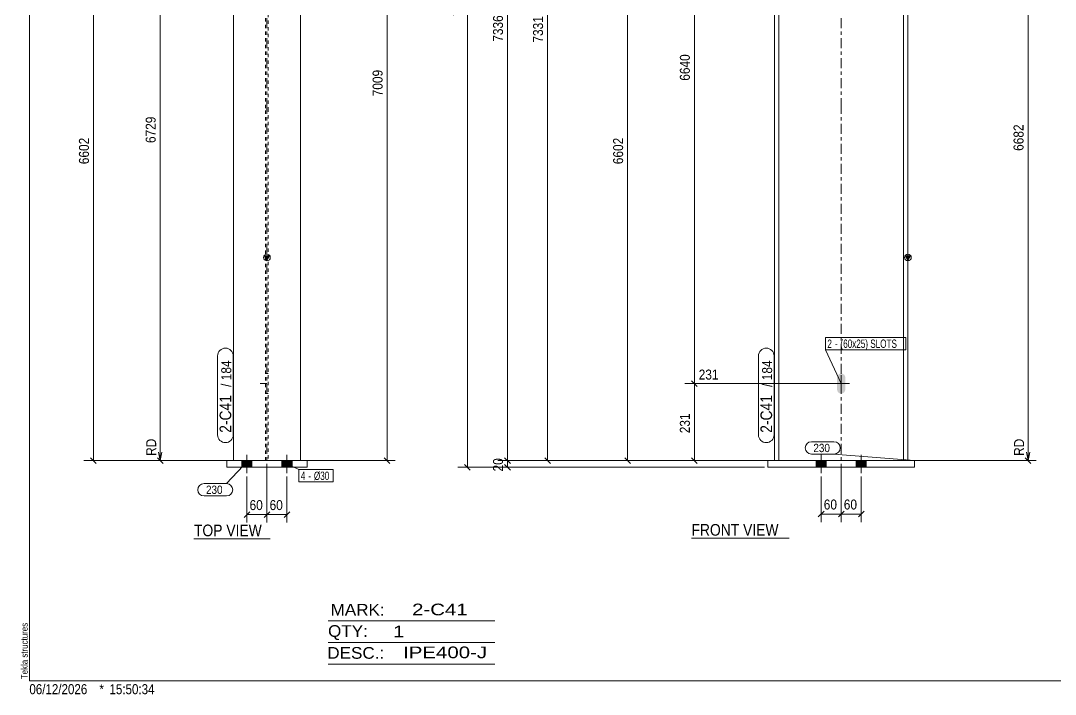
# Model space of a CAD drawing. Header units: millimetres. Extents: x 2 to 579, y 1 to 405.
# Drawn here: x 2.4 to 312.4, y 1 to 203 of the extents above; entities that cross this region are included whole.
import ezdxf

# ---------------------------------------------------------------- set-up
doc = ezdxf.new("R2010")
doc.units = ezdxf.units.MM
for name, pattern in [('XKITLINE00', [0]), ('XKITLINE01', [4, 1, -1, 1, -1]), ('XKITLINE02', [4, 2, -2]), ('XKITLINE03', [6, 3, -1, 1, -1])]:
    doc.linetypes.add(name, pattern=pattern)
for name, color, linetype, lineweight in [('Bolt', 3, 'Continuous', 0), ('BoltMark', 7, 'Continuous', 0), ('Dimensions', 7, 'Continuous', 0), ('DrawingSheet', 5, 'Continuous', 0), ('OtherObjectType', 7, 'Continuous', 0), ('Part', 2, 'Continuous', 0), ('PartMark', 7, 'Continuous', 0)]:
    doc.layers.add(name, color=color, linetype=linetype, lineweight=lineweight)
doc.styles.add('ARIAL', font='ARIAL.TTF')
doc.styles.add('ARIAL_NARROW', font='ARIALN.TTF')

# ---------------------------------------------------------------- blocks, each defined once
blk = doc.blocks.new('*A2')
at = {"layer": 'Bolt'}
for points in [[(248.76, 281.78), (248.28, 281.68), (247.8, 281.78), (247.4, 282.05), (247.13, 282.45), (247.03, 282.93), (247.03, 286.43), (247.13, 286.91), (247.4, 287.31), (247.8, 287.59), (248.28, 287.68), (248.76, 287.59), (249.16, 287.31), (249.44, 286.91), (249.53, 286.43), (249.53, 282.93), (249.44, 282.45), (249.16, 282.05)], [(248.76, 91.25), (248.28, 91.15), (247.8, 91.25), (247.4, 91.52), (247.13, 91.92), (247.03, 92.4), (247.03, 95.9), (247.13, 96.38), (247.4, 96.79), (247.8, 97.06), (248.28, 97.15), (248.76, 97.06), (249.16, 96.79), (249.44, 96.38), (249.53, 95.9), (249.53, 92.4), (249.44, 91.92), (249.16, 91.52)]]:
    blk.add_hatch(color=3, dxfattribs=at).paths.add_polyline_path(points, flags=17)
at = {"layer": 'Bolt', "color": 3, "linetype": 'XKITLINE00', "lineweight": 0}
for p, q in [((248.28, 287.18), (248.28, 282.18)), ((250.78, 284.68), (245.78, 284.68)), ((248.28, 96.65), (248.28, 91.65)), ((250.78, 94.15), (245.78, 94.15))]:
    blk.add_line(p, q, dxfattribs=at)
blk = doc.blocks.new('*A5')
at = {"layer": 'Bolt'}
for points in [[(243.78, 71.03), (243.78, 69.03), (240.78, 69.03), (240.78, 71.03)], [(243.78, 71.03), (243.78, 69.03), (240.78, 69.03), (240.78, 71.03)], [(255.78, 71.03), (255.78, 69.03), (252.78, 69.03), (252.78, 71.03)], [(255.78, 71.03), (255.78, 69.03), (252.78, 69.03), (252.78, 71.03)]]:
    blk.add_hatch(color=3, dxfattribs=at).paths.add_polyline_path(points, flags=17)
at = {"layer": 'Bolt', "color": 3, "linetype": 'XKITLINE00', "lineweight": 0}
for p, q in [((242.28, 72.78), (242.28, 67.28)), ((242.28, 72.78), (242.28, 67.28)), ((254.28, 72.78), (254.28, 67.28)), ((254.28, 72.78), (254.28, 67.28)), ((240.78, 71.03), (240.78, 69.03)), ((240.78, 71.03), (240.78, 69.03)), ((243.78, 71.03), (243.78, 69.03)), ((243.78, 71.03), (243.78, 69.03)), ((252.78, 71.03), (252.78, 69.03)), ((252.78, 71.03), (252.78, 69.03)), ((255.78, 71.03), (255.78, 69.03)), ((255.78, 71.03), (255.78, 69.03))]:
    blk.add_line(p, q, dxfattribs=at)
blk = doc.blocks.new('*A8')
at = {"layer": 'Part'}
blk.add_hatch(color=2, dxfattribs=at).paths.add_polyline_path([(267.48, 132.43), (269.08, 132.43), (268.28, 131.03)], flags=17)
at = {"layer": 'Part', "color": 7, "linetype": 'XKITLINE03', "lineweight": 0}
for p, q in [((248.28, 176.75), (248.28, 339.08)), ((248.28, 61.03), (248.28, 176.65))]:
    blk.add_line(p, q, dxfattribs=at)
at = {"layer": 'Part', "color": 2, "linetype": 'XKITLINE00', "lineweight": 0}
for p, q in [((229.58, 331.05), (228.28, 331.19)), ((228.28, 331.19), (228.28, 176.75)), ((229.58, 331.05), (229.58, 299.47)), ((266.98, 327.11), (266.98, 299.47)), ((266.98, 327.11), (268.28, 326.97)), ((268.28, 326.97), (268.28, 176.75)), ((229.58, 298.47), (229.58, 176.75)), ((266.98, 298.47), (266.98, 176.75)), ((228.28, 176.65), (228.28, 71.03)), ((229.58, 176.65), (229.58, 71.03)), ((266.98, 176.65), (266.98, 71.03)), ((268.28, 176.65), (268.28, 71.03)), ((268.28, 131.03), (267.48, 132.43)), ((267.48, 132.43), (269.08, 132.43)), ((269.08, 132.43), (268.28, 131.03))]:
    blk.add_line(p, q, dxfattribs=at)
at = {"layer": 'Part', "color": 7, "linetype": 'XKITLINE01', "lineweight": 0}
for p, q in [((266.98, 327.11), (229.58, 331.05)), ((229.58, 299.47), (229.58, 298.47)), ((266.98, 299.47), (266.98, 298.47)), ((268.28, 71.03), (228.28, 71.03))]:
    blk.add_line(p, q, dxfattribs=at)
at = {"layer": 'Part', "color": 2, "linetype": 'XKITLINE00', "lineweight": 0}
blk.add_circle((268.28, 131.93), 1, dxfattribs=at)
blk = doc.blocks.new('*A9')
at = {"layer": 'Part', "color": 2, "linetype": 'XKITLINE00', "lineweight": 0}
for p, q in [((270.28, 71.03), (226.28, 71.03)), ((226.28, 71.03), (226.28, 69.03)), ((270.28, 69.03), (226.28, 69.03)), ((270.28, 71.03), (270.28, 69.03))]:
    blk.add_line(p, q, dxfattribs=at)
blk = doc.blocks.new('*A16')
at = {"layer": 'Bolt', "color": 3, "linetype": 'XKITLINE02', "lineweight": 0}
for p, q in [((75.8, 287.68), (76.6, 287.68)), ((74.2, 284.68), (78.2, 284.68)), ((75.8, 281.68), (76.6, 281.68)), ((75.8, 97.15), (76.6, 97.15)), ((74.2, 94.15), (78.2, 94.15)), ((75.8, 91.15), (76.6, 91.15))]:
    blk.add_line(p, q, dxfattribs=at)
blk = doc.blocks.new('*A19')
at = {"layer": 'Bolt'}
for points in [[(71.7, 71.03), (71.7, 69.03), (68.7, 69.03), (68.7, 71.03)], [(71.7, 71.03), (71.7, 69.03), (68.7, 69.03), (68.7, 71.03)], [(83.7, 71.03), (83.7, 69.03), (80.7, 69.03), (80.7, 71.03)], [(83.7, 71.03), (83.7, 69.03), (80.7, 69.03), (80.7, 71.03)]]:
    blk.add_hatch(color=3, dxfattribs=at).paths.add_polyline_path(points, flags=17)
at = {"layer": 'Bolt', "color": 3, "linetype": 'XKITLINE00', "lineweight": 0}
for p, q in [((70.2, 72.78), (70.2, 67.28)), ((70.2, 72.78), (70.2, 67.28)), ((82.2, 72.78), (82.2, 67.28)), ((82.2, 72.78), (82.2, 67.28)), ((68.7, 71.03), (68.7, 69.03)), ((68.7, 71.03), (68.7, 69.03)), ((71.7, 71.03), (71.7, 69.03)), ((71.7, 71.03), (71.7, 69.03)), ((80.7, 71.03), (80.7, 69.03)), ((80.7, 71.03), (80.7, 69.03)), ((83.7, 71.03), (83.7, 69.03)), ((83.7, 71.03), (83.7, 69.03))]:
    blk.add_line(p, q, dxfattribs=at)
blk = doc.blocks.new('*A22')
at = {"layer": 'Part'}
blk.add_hatch(color=2, dxfattribs=at).paths.add_polyline_path([(75.4, 132.43), (77, 132.43), (76.2, 131.03)], flags=17)
at = {"layer": 'Part', "color": 7, "linetype": 'XKITLINE03', "lineweight": 0}
for p, q in [((76.2, 176.75), (76.2, 339.08)), ((76.2, 61.03), (76.2, 176.65))]:
    blk.add_line(p, q, dxfattribs=at)
at = {"layer": 'Part', "color": 2, "linetype": 'XKITLINE00', "lineweight": 0}
for p, q in [((86.2, 331.19), (66.2, 331.19)), ((66.2, 331.19), (66.2, 176.75)), ((86.2, 176.75), (86.2, 331.19)), ((66.2, 176.65), (66.2, 71.03)), ((86.2, 71.03), (86.2, 176.65)), ((76.2, 131.03), (75.4, 132.43)), ((75.4, 132.43), (77, 132.43)), ((77, 132.43), (76.2, 131.03))]:
    blk.add_line(p, q, dxfattribs=at)
at = {"layer": 'Part', "color": 7, "linetype": 'XKITLINE01', "lineweight": 0}
for p, q in [((75.8, 331.05), (66.2, 331.05)), ((75.8, 176.75), (75.8, 331.05)), ((76.6, 331.05), (76.6, 176.75)), ((76.6, 331.05), (86.2, 331.05)), ((75.8, 327.11), (66.2, 327.11)), ((66.2, 326.97), (86.2, 326.97)), ((76.6, 327.11), (86.2, 327.11)), ((75.8, 71.03), (75.8, 176.65)), ((76.6, 176.65), (76.6, 71.03)), ((66.2, 71.03), (86.2, 71.03))]:
    blk.add_line(p, q, dxfattribs=at)
at = {"layer": 'Part', "color": 2, "linetype": 'XKITLINE00', "lineweight": 0}
blk.add_circle((76.2, 131.93), 1, dxfattribs=at)
blk = doc.blocks.new('*A23')
at = {"layer": 'Part', "color": 2, "linetype": 'XKITLINE00', "lineweight": 0}
for p, q in [((64.2, 69.03), (64.2, 71.03)), ((64.2, 71.03), (88.2, 71.03)), ((88.2, 69.03), (64.2, 69.03)), ((88.2, 71.03), (88.2, 69.03))]:
    blk.add_line(p, q, dxfattribs=at)
blk = doc.blocks.new('*A33')
at = {"layer": 'DrawingSheet', "color": 5, "linetype": 'XKITLINE00', "lineweight": 0}
for p, q in [((5, 405), (5, 5)), ((5, 5), (579, 5))]:
    blk.add_line(p, q, dxfattribs=at)
at = {"layer": 'DrawingSheet', "color": 5, "style": 'ARIAL', "width": 0.85}
blk.add_text('Tekla structures', height=2, rotation=90, dxfattribs=at).set_placement((4.5, 5.5))
blk = doc.blocks.new('*A37')
at = {"layer": 'OtherObjectType', "color": 6, "linetype": 'XKITLINE00', "lineweight": 0}
for p, q in [((94.5, 23), (144.5, 23)), ((94.5, 16.5), (144.5, 16.5)), ((94.5, 10), (144.5, 10))]:
    blk.add_line(p, q, dxfattribs=at)
at = {"layer": 'OtherObjectType', "color": 6, "style": 'ARIAL_NARROW'}
for s, width, p in [('MARK:', 1.275, (95.27, 24.58)), ('2-C41', 1.525501, (119.69, 24.65)), ('QTY:', 1.275, (94.5, 18.19)), ('1', 1.525501, (113.99, 18.05)), ('DESC.:', 1.275, (94.29, 11.63)), ('IPE400-J', 1.525501, (117, 11.79))]:
    blk.add_text(s, height=3.5, dxfattribs=dict(at, width=width)).set_placement(p)
blk = doc.blocks.new('*A40')
at = {"layer": 'OtherObjectType', "color": 7, "style": 'ARIAL_NARROW', "width": 1.008832}
for s, p in [('06/12/2026', (4.99, 1)), ('*', (26, 1)), ('15:50:34', (29, 1))]:
    blk.add_text(s, height=3, dxfattribs=at).set_placement(p)
blk = doc.blocks.new('*A41')
at = {"layer": 'Dimensions', "color": 7, "linetype": 'XKITLINE00', "lineweight": 0}
for p, q in [((243.69, 348.56), (133.43, 348.56)), ((135.43, 349.41), (137.13, 347.72)), ((136.28, 69.03), (136.28, 348.56)), ((225.28, 69.03), (133.43, 69.03)), ((135.43, 69.88), (137.13, 68.18))]:
    blk.add_line(p, q, dxfattribs=at)
at = {"layer": 'Dimensions', "color": 3}
for p in [(136.28, 348.56), (136.28, 69.03)]:
    blk.add_point(p, dxfattribs=at)
at = {"layer": 'Dimensions', "color": 3, "style": 'ARIAL', "width": 0.85}
blk.add_text('7530', height=3, rotation=90.0002, dxfattribs=at).set_placement((134.93, 204.35))
blk = doc.blocks.new('*A42')
at = {"layer": 'Dimensions', "color": 7, "linetype": 'XKITLINE00', "lineweight": 0}
for p, q in [((147.43, 71.88), (149.13, 70.18)), ((227.28, 71.03), (145.43, 71.03)), ((225.28, 69.03), (145.43, 69.03)), ((147.43, 69.88), (149.13, 68.18)), ((148.28, 69.03), (148.28, 71.03))]:
    blk.add_line(p, q, dxfattribs=at)
at = {"layer": 'Dimensions', "color": 3}
for p in [(148.28, 71.03), (148.28, 69.03)]:
    blk.add_point(p, dxfattribs=at)
at = {"layer": 'Dimensions', "color": 3, "style": 'ARIAL', "width": 0.85}
blk.add_text('20', height=3, rotation=90.0002, dxfattribs=at).set_placement((146.93, 67.8))
blk = doc.blocks.new('*A44')
at = {"layer": 'Dimensions', "color": 7, "linetype": 'XKITLINE00', "lineweight": 0}
for p, q in [((241.8, 330.66), (157.43, 330.66)), ((159.43, 331.51), (161.13, 329.81)), ((160.28, 71.03), (160.28, 330.66)), ((159.43, 71.88), (161.13, 70.18)), ((227.28, 71.03), (157.43, 71.03))]:
    blk.add_line(p, q, dxfattribs=at)
at = {"layer": 'Dimensions', "color": 3}
for p in [(160.28, 330.66), (160.28, 71.03)]:
    blk.add_point(p, dxfattribs=at)
at = {"layer": 'Dimensions', "color": 3, "style": 'ARIAL', "width": 0.85}
blk.add_text('7331', height=3, dxfattribs=at).set_placement((161.58, 331.86))
blk.add_text('7331', height=3, rotation=90.0002, dxfattribs=at).set_placement((158.93, 196.4))
blk = doc.blocks.new('*A48')
at = {"layer": 'Dimensions', "color": 7, "linetype": 'XKITLINE00', "lineweight": 0}
for p, q in [((228.58, 257.75), (181.43, 257.75)), ((183.43, 258.6), (185.13, 256.9)), ((184.28, 71.03), (184.28, 257.75)), ((183.43, 71.88), (185.13, 70.18)), ((227.28, 71.03), (181.43, 71.03))]:
    blk.add_line(p, q, dxfattribs=at)
at = {"layer": 'Dimensions', "color": 3}
for p in [(184.28, 257.75), (184.28, 71.03)]:
    blk.add_point(p, dxfattribs=at)
at = {"layer": 'Dimensions', "color": 3, "style": 'ARIAL', "width": 0.85}
blk.add_text('6602', height=3, dxfattribs=at).set_placement((185.58, 258.95))
blk.add_text('6602', height=3, rotation=90.0002, dxfattribs=at).set_placement((182.93, 159.94))
blk = doc.blocks.new('*A50')
at = {"layer": 'Dimensions', "color": 7, "linetype": 'XKITLINE00', "lineweight": 0}
for p, q in [((247.28, 94.15), (201.43, 94.15)), ((203.43, 95), (205.13, 93.3)), ((204.28, 71.03), (204.28, 94.15)), ((203.43, 71.88), (205.13, 70.18)), ((227.28, 71.03), (201.43, 71.03))]:
    blk.add_line(p, q, dxfattribs=at)
at = {"layer": 'Dimensions', "color": 3}
for p in [(204.28, 94.15), (204.28, 71.03)]:
    blk.add_point(p, dxfattribs=at)
at = {"layer": 'Dimensions', "color": 3, "style": 'ARIAL', "width": 0.85}
blk.add_text('231', height=3, dxfattribs=at).set_placement((205.58, 95.35))
blk.add_text('231', height=3, rotation=90.0002, dxfattribs=at).set_placement((202.93, 79.25))
blk = doc.blocks.new('*A51')
at = {"layer": 'Dimensions', "color": 7, "linetype": 'XKITLINE00', "lineweight": 0}
for p, q in [((203.43, 285.53), (205.13, 283.83)), ((247.28, 284.68), (201.43, 284.68)), ((204.28, 94.15), (204.28, 284.68)), ((247.28, 94.15), (201.43, 94.15)), ((203.43, 95), (205.13, 93.3))]:
    blk.add_line(p, q, dxfattribs=at)
at = {"layer": 'Dimensions', "color": 3}
for p in [(204.28, 284.68), (204.28, 94.15)]:
    blk.add_point(p, dxfattribs=at)
at = {"layer": 'Dimensions', "color": 3, "style": 'ARIAL', "width": 0.85}
blk.add_text('6871', height=3, dxfattribs=at).set_placement((205.58, 285.88))
blk.add_text('6640', height=3, rotation=90.0002, dxfattribs=at).set_placement((202.93, 184.97))
blk = doc.blocks.new('*A53')
at = {"layer": 'Dimensions', "color": 7, "linetype": 'XKITLINE00', "lineweight": 0}
for p, q in [((273.23, 265.74), (306.68, 265.74)), ((303.43, 266.59), (305.13, 264.9)), ((304.28, 71.03), (304.28, 265.74)), ((304.28, 78.25), (304.28, 71.03)), ((303.43, 71.88), (305.13, 70.18)), ((303.78, 73.53), (304.28, 71.03)), ((304.78, 73.53), (304.28, 71.03)), ((269.28, 71.03), (306.68, 71.03)), ((269.28, 71.03), (306.68, 71.03))]:
    blk.add_line(p, q, dxfattribs=at)
at = {"layer": 'Dimensions', "color": 3}
for p in [(304.28, 265.74), (304.28, 71.03)]:
    blk.add_point(p, dxfattribs=at)
at = {"layer": 'Dimensions', "color": 7}
blk.add_point((304.28, 71.03), dxfattribs=at)
at = {"layer": 'Dimensions', "color": 3, "style": 'ARIAL', "width": 0.85}
blk.add_text('6682', height=3, dxfattribs=at).set_placement((289.58, 266.94))
for s, p in [('6682', (302.93, 163.94)), ('RD', (303.08, 72.47))]:
    blk.add_text(s, height=3, rotation=90.0002, dxfattribs=at).set_placement(p)
blk = doc.blocks.new('*A60')
at = {"layer": 'Dimensions', "color": 7, "linetype": 'XKITLINE00', "lineweight": 0}
for p, q in [((248.28, 70.03), (248.28, 52.63)), ((242.28, 66.28), (242.28, 52.63)), ((243.13, 55.88), (241.43, 54.18)), ((249.13, 55.88), (247.43, 54.18)), ((242.28, 55.03), (248.28, 55.03))]:
    blk.add_line(p, q, dxfattribs=at)
at = {"layer": 'Dimensions', "color": 3}
for p in [(242.28, 55.03), (248.28, 55.03)]:
    blk.add_point(p, dxfattribs=at)
at = {"layer": 'Dimensions', "color": 3, "style": 'ARIAL', "width": 0.85}
blk.add_text('60', height=3, dxfattribs=at).set_placement((243.06, 56.38))
blk = doc.blocks.new('*A61')
at = {"layer": 'Dimensions', "color": 7, "linetype": 'XKITLINE00', "lineweight": 0}
for p, q in [((248.28, 70.03), (248.28, 52.63)), ((254.28, 66.28), (254.28, 52.63)), ((249.13, 55.88), (247.43, 54.18)), ((255.13, 55.88), (253.43, 54.18)), ((248.28, 55.03), (254.28, 55.03))]:
    blk.add_line(p, q, dxfattribs=at)
at = {"layer": 'Dimensions', "color": 3}
for p in [(248.28, 55.03), (254.28, 55.03)]:
    blk.add_point(p, dxfattribs=at)
at = {"layer": 'Dimensions', "color": 3, "style": 'ARIAL', "width": 0.85}
blk.add_text('60', height=3, dxfattribs=at).set_placement((249.06, 56.38))
blk = doc.blocks.new('*A68')
at = {"layer": 'BoltMark', "color": 7, "linetype": 'XKITLINE00', "lineweight": 0}
for p, q in [((243.54, 107.95), (267.66, 107.95)), ((243.54, 104.25), (243.54, 107.95)), ((267.66, 104.25), (267.66, 107.95)), ((243.54, 104.25), (267.66, 104.25)), ((248.28, 94.15), (243.54, 104.25))]:
    blk.add_line(p, q, dxfattribs=at)
at = {"layer": 'BoltMark', "color": 3, "style": 'ARIAL_NARROW', "width": 0.85}
for s, p in [('2', (244.14, 104.85)), ('-', (246.41, 104.85)), ('(60x25) SLOTS', (248.07, 104.85))]:
    blk.add_text(s, height=2.5, dxfattribs=at).set_placement(p)
blk = doc.blocks.new('*A73')
at = {"layer": 'PartMark', "color": 7, "linetype": 'XKITLINE00', "lineweight": 0}
for p, q in [((239.35, 76.69), (246.12, 76.69)), ((239.35, 72.99), (246.12, 72.99)), ((270.28, 71.03), (246.12, 72.99))]:
    blk.add_line(p, q, dxfattribs=at)
for centre, start, end in [((239.35, 74.84), 90, 270), ((246.12, 74.84), 270, 90)]:
    blk.add_arc(centre, 1.85, start, end, dxfattribs=at)
at = {"layer": 'PartMark', "color": 3, "style": 'ARIAL', "width": 0.85}
blk.add_text('230', height=2.5, dxfattribs=at).set_placement((239.95, 73.59))
blk = doc.blocks.new('*A74')
at = {"layer": 'PartMark', "color": 7, "linetype": 'XKITLINE00', "lineweight": 0}
for p, q in [((223.48, 78.78), (223.48, 102.43)), ((228.18, 78.78), (228.18, 102.43))]:
    blk.add_line(p, q, dxfattribs=at)
for centre, start, end in [((225.83, 102.43), 0, 180), ((225.83, 78.78), 180, 0)]:
    blk.add_arc(centre, 2.35, start, end, dxfattribs=at)
at = {"layer": 'PartMark', "color": 3, "style": 'ARIAL', "width": 0.85}
for s, p in [('184', (227.58, 95.15)), ('/', (227.58, 93.14))]:
    blk.add_text(s, height=3, rotation=90.0002, dxfattribs=at).set_placement(p)
at = {"layer": 'PartMark', "color": 1, "style": 'ARIAL', "width": 0.85}
blk.add_text('2-C41', height=3.5, rotation=90.0002, dxfattribs=at).set_placement((227.58, 79.38))
blk = doc.blocks.new('*A77')
at = {"layer": 'OtherObjectType', "color": 7, "linetype": 'XKITLINE00', "lineweight": 0}
blk.add_line((203.41, 47.78), (232.71, 47.78), dxfattribs=at)
at = {"layer": 'OtherObjectType', "color": 7, "style": 'ARIAL', "width": 0.85}
blk.add_text('FRONT VIEW', height=3.5, dxfattribs=at).set_placement((203.41, 48.53))
blk = doc.blocks.new('*A78')
at = {"layer": 'Dimensions', "color": 7, "linetype": 'XKITLINE00', "lineweight": 0}
for p, q in [((147.43, 332.04), (149.13, 330.34)), ((227.28, 331.19), (145.43, 331.19)), ((148.28, 71.03), (148.28, 331.19)), ((147.43, 71.88), (149.13, 70.18)), ((227.28, 71.03), (145.43, 71.03))]:
    blk.add_line(p, q, dxfattribs=at)
at = {"layer": 'Dimensions', "color": 3}
for p in [(148.28, 331.19), (148.28, 71.03)]:
    blk.add_point(p, dxfattribs=at)
at = {"layer": 'Dimensions', "color": 3, "style": 'ARIAL', "width": 0.85}
blk.add_text('7336', height=3, rotation=90.0002, dxfattribs=at).set_placement((146.93, 196.66))
blk = doc.blocks.new('*A81')
at = {"layer": 'Dimensions', "color": 7, "linetype": 'XKITLINE00', "lineweight": 0}
for p, q in [((76.2, 70.03), (76.2, 52.46)), ((70.2, 66.28), (70.2, 52.46)), ((71.05, 55.71), (69.35, 54.01)), ((70.2, 54.86), (76.2, 54.86)), ((77.05, 55.71), (75.35, 54.01))]:
    blk.add_line(p, q, dxfattribs=at)
at = {"layer": 'Dimensions', "color": 3}
for p in [(70.2, 54.86), (76.2, 54.86)]:
    blk.add_point(p, dxfattribs=at)
at = {"layer": 'Dimensions', "color": 3, "style": 'ARIAL', "width": 0.85}
blk.add_text('60', height=3, dxfattribs=at).set_placement((70.98, 56.21))
blk = doc.blocks.new('*A82')
at = {"layer": 'Dimensions', "color": 7, "linetype": 'XKITLINE00', "lineweight": 0}
for p, q in [((76.2, 70.03), (76.2, 52.46)), ((82.2, 66.28), (82.2, 52.46)), ((77.05, 55.71), (75.35, 54.01)), ((76.2, 54.86), (82.2, 54.86)), ((83.05, 55.71), (81.35, 54.01))]:
    blk.add_line(p, q, dxfattribs=at)
at = {"layer": 'Dimensions', "color": 3}
for p in [(76.2, 54.86), (82.2, 54.86)]:
    blk.add_point(p, dxfattribs=at)
at = {"layer": 'Dimensions', "color": 3, "style": 'ARIAL', "width": 0.85}
blk.add_text('60', height=3, dxfattribs=at).set_placement((76.98, 56.21))
blk = doc.blocks.new('*A87')
at = {"layer": 'Dimensions', "color": 7, "linetype": 'XKITLINE00', "lineweight": 0}
for p, q in [((92.6, 298.47), (114.6, 298.47)), ((111.35, 299.32), (113.05, 297.63)), ((112.2, 71.03), (112.2, 298.47)), ((111.35, 71.88), (113.05, 70.18)), ((87.2, 71.03), (114.6, 71.03))]:
    blk.add_line(p, q, dxfattribs=at)
at = {"layer": 'Dimensions', "color": 3}
for p in [(112.2, 298.47), (112.2, 71.03)]:
    blk.add_point(p, dxfattribs=at)
at = {"layer": 'Dimensions', "color": 3, "style": 'ARIAL', "width": 0.85}
blk.add_text('7009', height=3, dxfattribs=at).set_placement((102, 299.67))
blk.add_text('7009', height=3, rotation=90.0002, dxfattribs=at).set_placement((110.85, 180.3))
blk = doc.blocks.new('*A89')
at = {"layer": 'Dimensions', "color": 7, "linetype": 'XKITLINE00', "lineweight": 0}
for p, q in [((65.8, 257.75), (21.35, 257.75)), ((23.35, 258.6), (25.05, 256.9)), ((24.2, 71.03), (24.2, 257.75)), ((23.35, 71.88), (25.05, 70.18)), ((65.2, 71.03), (21.35, 71.03))]:
    blk.add_line(p, q, dxfattribs=at)
at = {"layer": 'Dimensions', "color": 3}
for p in [(24.2, 257.75), (24.2, 71.03)]:
    blk.add_point(p, dxfattribs=at)
at = {"layer": 'Dimensions', "color": 3, "style": 'ARIAL', "width": 0.85}
blk.add_text('6602', height=3, dxfattribs=at).set_placement((25.5, 258.95))
blk.add_text('6602', height=3, rotation=90.0002, dxfattribs=at).set_placement((22.85, 159.94))
blk = doc.blocks.new('*A91')
at = {"layer": 'Dimensions', "color": 7, "linetype": 'XKITLINE00', "lineweight": 0}
for p, q in [((70.2, 270.43), (41.35, 270.43)), ((43.35, 271.28), (45.05, 269.58)), ((44.2, 71.03), (44.2, 270.43)), ((44.2, 78.25), (44.2, 71.03)), ((43.35, 71.88), (45.05, 70.18)), ((43.7, 73.53), (44.2, 71.03)), ((44.7, 73.53), (44.2, 71.03)), ((65.2, 71.03), (39.7, 71.03)), ((65.2, 71.03), (41.35, 71.03))]:
    blk.add_line(p, q, dxfattribs=at)
at = {"layer": 'Dimensions', "color": 3}
for p in [(44.2, 270.43), (44.2, 71.03)]:
    blk.add_point(p, dxfattribs=at)
at = {"layer": 'Dimensions', "color": 7}
blk.add_point((44.2, 71.03), dxfattribs=at)
at = {"layer": 'Dimensions', "color": 3, "style": 'ARIAL', "width": 0.85}
blk.add_text('6729', height=3, dxfattribs=at).set_placement((45.5, 271.63))
for s, p in [('6729', (42.85, 166.28)), ('RD', (43, 72.47))]:
    blk.add_text(s, height=3, rotation=90.0002, dxfattribs=at).set_placement(p)
blk = doc.blocks.new('*A100')
at = {"layer": 'BoltMark', "color": 7, "linetype": 'XKITLINE00', "lineweight": 0}
for p, q in [((82.2, 70.03), (85.74, 68.34)), ((85.74, 68.34), (96.03, 68.34)), ((85.74, 64.64), (85.74, 68.34)), ((96.03, 64.64), (96.03, 68.34)), ((85.74, 64.64), (96.03, 64.64))]:
    blk.add_line(p, q, dxfattribs=at)
at = {"layer": 'BoltMark', "color": 3, "style": 'ARIAL_NARROW', "width": 0.85}
for s, p in [('4', (86.34, 65.24)), ('-', (88.61, 65.24)), ('Ø30', (90.27, 65.24))]:
    blk.add_text(s, height=2.5, dxfattribs=at).set_placement(p)
blk = doc.blocks.new('*A107')
at = {"layer": 'PartMark', "color": 7, "linetype": 'XKITLINE00', "lineweight": 0}
for p, q in [((69.03, 69.46), (64.1, 64.15)), ((57.33, 64.15), (64.1, 64.15)), ((57.33, 60.45), (64.1, 60.45))]:
    blk.add_line(p, q, dxfattribs=at)
for centre, start, end in [((57.33, 62.3), 90, 270), ((64.1, 62.3), 270, 90)]:
    blk.add_arc(centre, 1.85, start, end, dxfattribs=at)
at = {"layer": 'PartMark', "color": 3, "style": 'ARIAL', "width": 0.85}
blk.add_text('230', height=2.5, dxfattribs=at).set_placement((57.93, 61.05))
blk = doc.blocks.new('*A108')
at = {"layer": 'PartMark', "color": 7, "linetype": 'XKITLINE00', "lineweight": 0}
for p, q in [((61.4, 78.78), (61.4, 102.43)), ((66.1, 78.78), (66.1, 102.43))]:
    blk.add_line(p, q, dxfattribs=at)
for centre, start, end in [((63.75, 102.43), 0, 180), ((63.75, 78.78), 180, 0)]:
    blk.add_arc(centre, 2.35, start, end, dxfattribs=at)
at = {"layer": 'PartMark', "color": 3, "style": 'ARIAL', "width": 0.85}
for s, p in [('184', (65.5, 95.15)), ('/', (65.5, 93.14))]:
    blk.add_text(s, height=3, rotation=90.0002, dxfattribs=at).set_placement(p)
at = {"layer": 'PartMark', "color": 1, "style": 'ARIAL', "width": 0.85}
blk.add_text('2-C41', height=3.5, rotation=90.0002, dxfattribs=at).set_placement((65.5, 79.38))
blk = doc.blocks.new('*A109')
at = {"layer": 'OtherObjectType', "color": 7, "linetype": 'XKITLINE00', "lineweight": 0}
blk.add_line((54.32, 47.61), (77.14, 47.61), dxfattribs=at)
at = {"layer": 'OtherObjectType', "color": 7, "style": 'ARIAL', "width": 0.85}
blk.add_text('TOP VIEW', height=3.5, dxfattribs=at).set_placement((54.32, 48.36))

msp = doc.modelspace()

# ---------------------------------------------------------------- block references
at = {"lineweight": 0}
for name in ['*A33', '*A41', '*A44', '*A78', '*A87', '*A51', '*A16', '*A2', '*A91', '*A53', '*A89', '*A48', '*A68', '*A108', '*A74', '*A50', '*A73', '*A19', '*A42', '*A5', '*A107', '*A23', '*A81', '*A82', '*A100', '*A9', '*A60', '*A61', '*A109', '*A77', '*A37', '*A40']:
    msp.add_blockref(name, (0, 0), dxfattribs=at)
at = {"layer": 'Part', "lineweight": 0}
for name in ['*A22', '*A8']:
    msp.add_blockref(name, (0, 0), dxfattribs=at)

doc.saveas('drawing.dxf')
